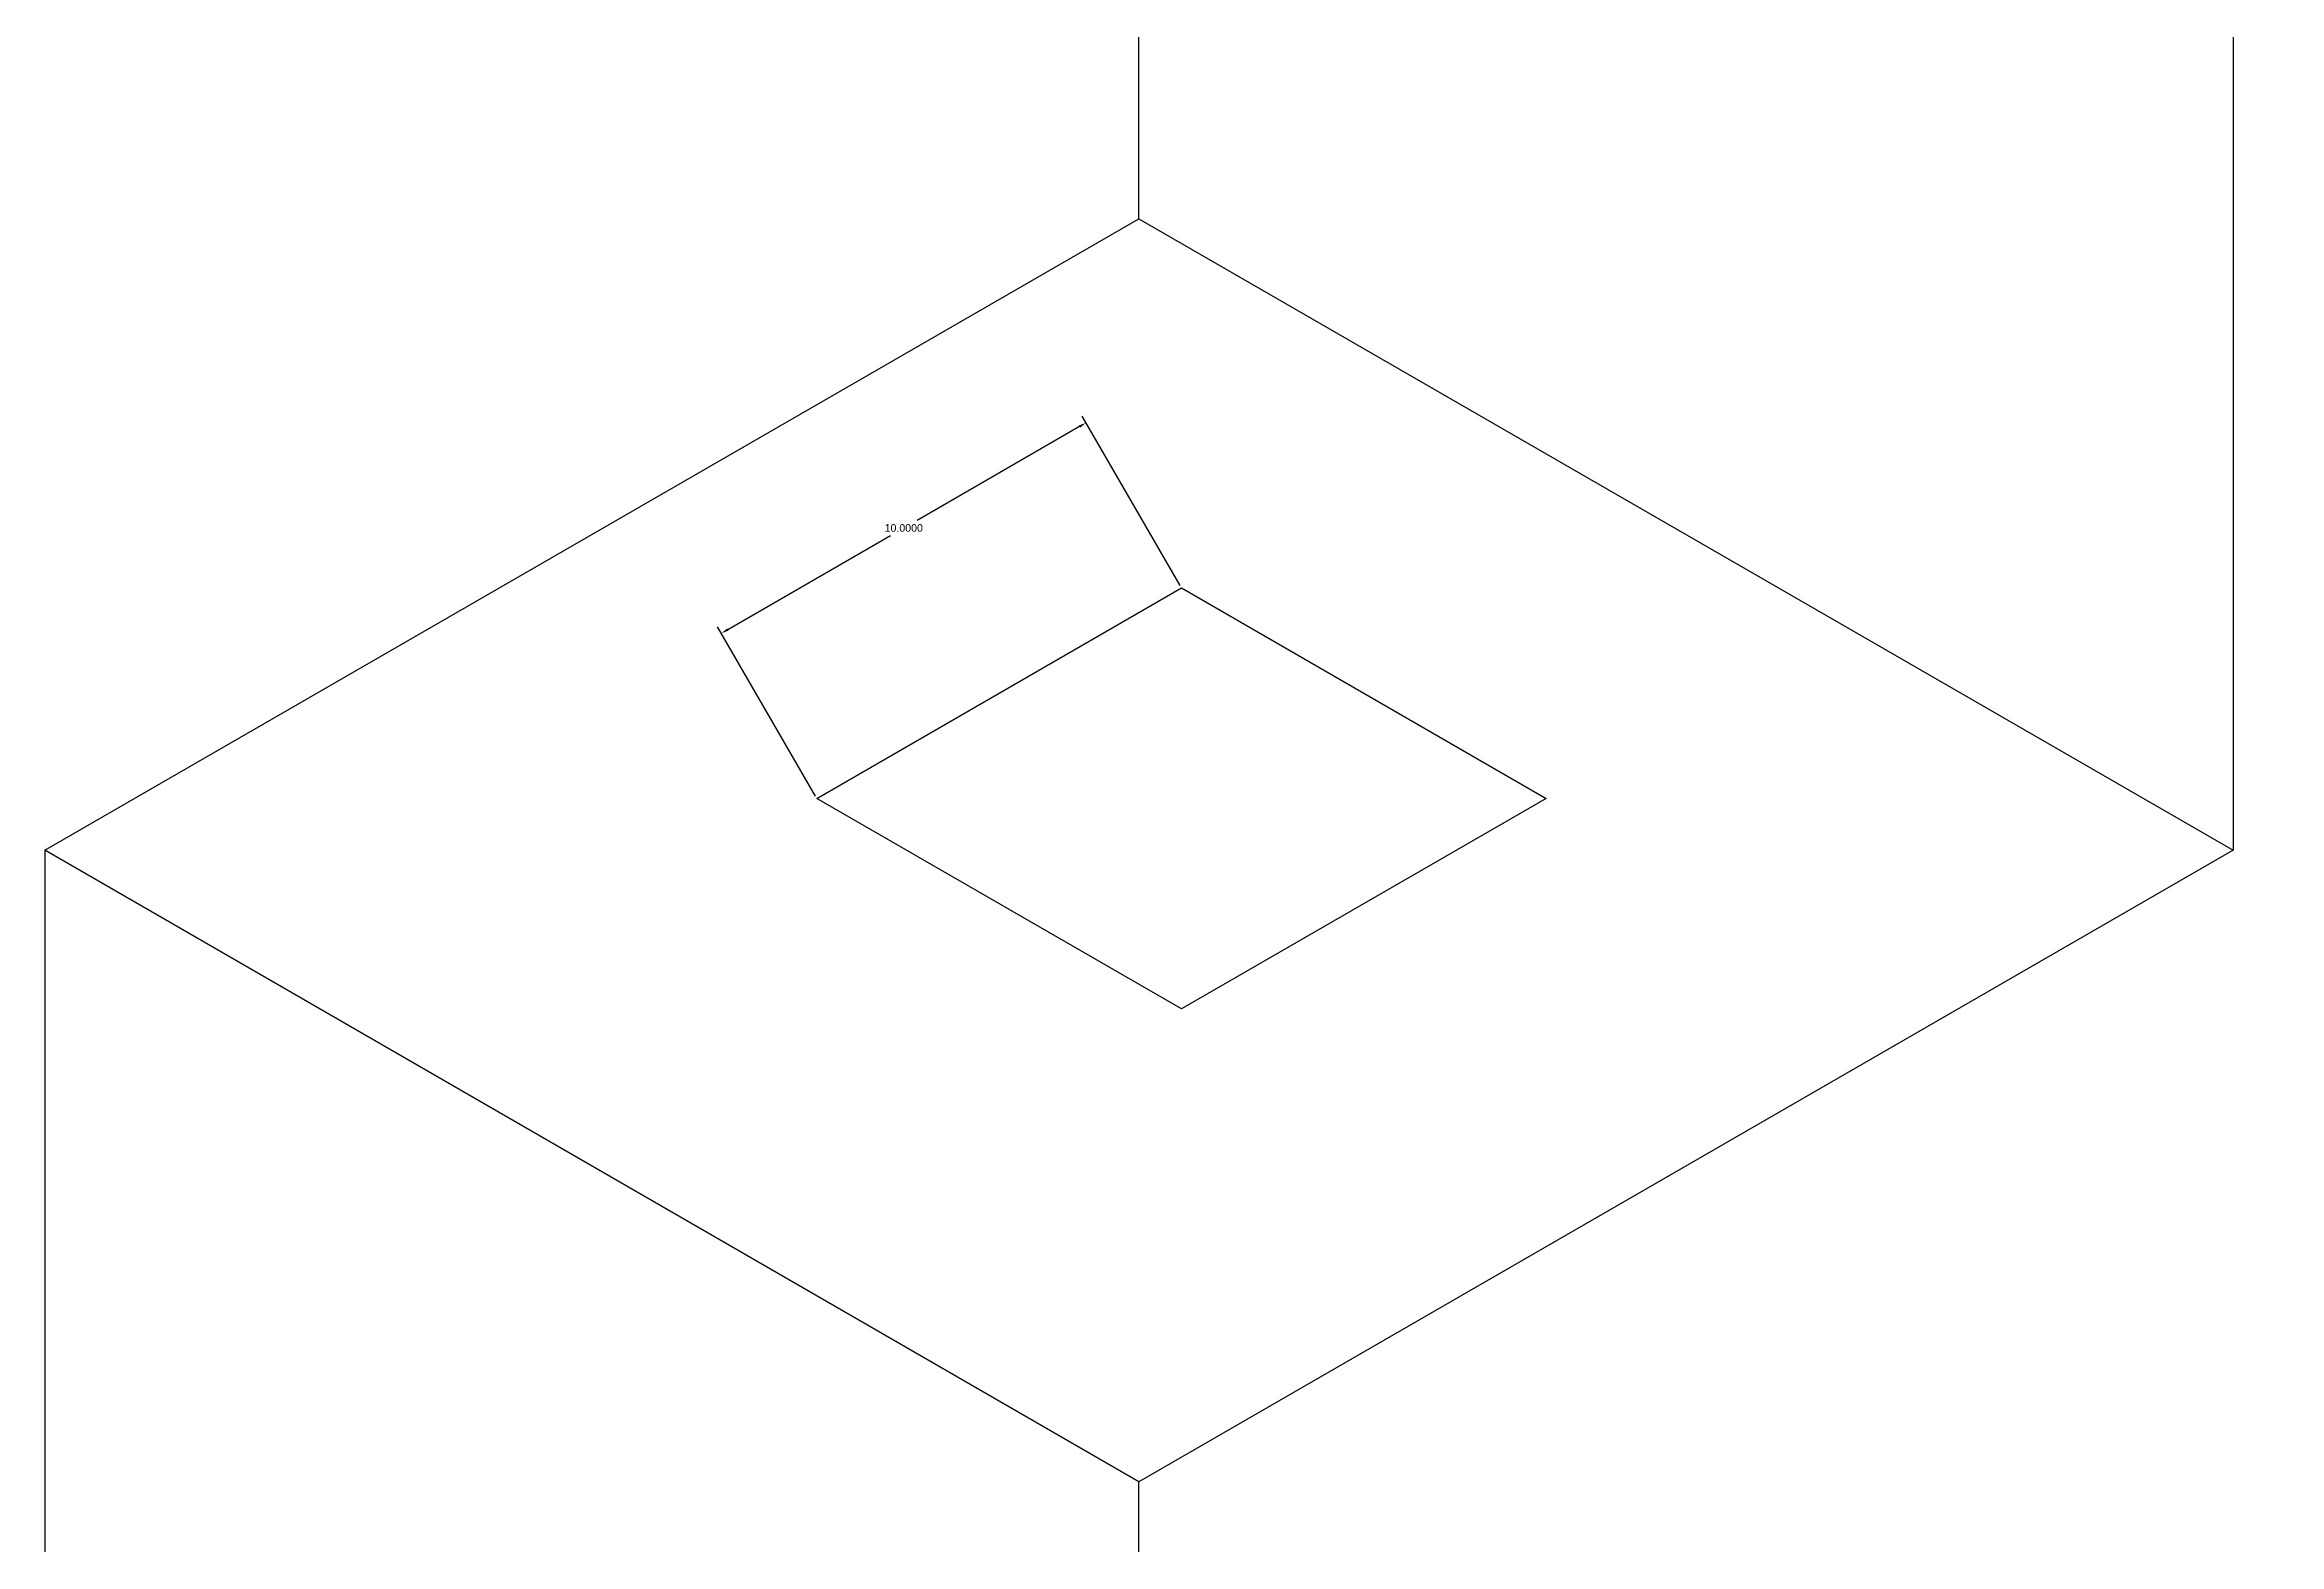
# Model space of a CAD drawing. Header units: inches. Extents: x 174 to 594, y -150 to 147.
# Drawn here: x 490.7 to 543.8, y 60.9 to 96.5 of the extents above; entities that cross this region are included whole.
import ezdxf

# ---------------------------------------------------------------- set-up
doc = ezdxf.new("R2010")
doc.units = ezdxf.units.IN
doc.header["$MEASUREMENT"] = 0
doc.layers.get('DEFPOINTS').update_dxf_attribs({"color": 130})
doc.layers.add('cotagem', color=11, linetype='Continuous')
doc.layers.add('Percpiva de Camadas', color=220, linetype='Continuous')
doc.styles.get("Standard").update_dxf_attribs({"font": 'arial.ttf'})
doc.dimstyles.get("Standard").update_dxf_attribs({"dimtxt": 0.18, "dimasz": 0.18, "dimexe": 0.18, "dimexo": 0.0625, "dimgap": 0.09, "dimtad": 0, "dimtih": 1, "dimtoh": 1, "dimdec": 4, "dimzin": 0, "dimdsep": 46, "dimtxsty": 'Standard', "dimcen": 0.09, "dimadec": 0, "dimazin": 0, "dimtfac": 1, "dimtdec": 4, "dimtofl": 0, "dimtmove": 0, "dimatfit": 3, "dimfxl": 1, "dimtolj": 1, "dimtzin": 0, "dimarcsym": 0})

# ---------------------------------------------------------------- blocks, each defined once
blk = doc.blocks.new('*D10')
at = {"layer": 'cotagem', "color": 0, "lineweight": -2, "transparency": 16777216}
for p, q in [((568.705, 72.285), (573.691, 63.649)), ((573.445, 63.715), (547.935, 48.986)), ((521.795, 33.895), (547.305, 48.623)), ((516.743, 42.285), (521.729, 33.649))]:
    blk.add_line(p, q, dxfattribs=at)
at = {"layer": 'cotagem', "color": 0, "transparency": 16777216}
for points in [[(573.43, 63.741), (573.46, 63.689), (573.601, 63.805)], [(521.78, 33.921), (521.81, 33.869), (521.639, 33.805)]]:
    blk.add_solid(points, dxfattribs=at)
at = {"layer": 'DEFPOINTS', "color": 0}
for p in [(568.674, 72.339), (573.601, 63.805), (516.712, 42.339)]:
    blk.add_point(p, dxfattribs=at)
at = {"layer": 'cotagem', "color": 0, "transparency": 16777216, "insert": (547.62, 48.805), "char_height": 0.18, "attachment_point": 5}
blk.add_mtext('\\A1;60.0000', dxfattribs=at)
blk = doc.blocks.new('*D14')
at = {"layer": 'cotagem', "color": 0, "lineweight": -2, "transparency": 16777216}
for p, q in [((517.692, 83.627), (515.369, 87.651)), ((515.303, 87.405), (511.444, 85.177)), ((506.955, 82.585), (510.814, 84.813)), ((509.032, 78.627), (506.709, 82.651))]:
    blk.add_line(p, q, dxfattribs=at)
at = {"layer": 'cotagem', "color": 0, "transparency": 16777216}
for points in [[(515.288, 87.431), (515.318, 87.379), (515.459, 87.495)], [(506.94, 82.611), (506.97, 82.559), (506.799, 82.495)]]:
    blk.add_solid(points, dxfattribs=at)
at = {"layer": 'DEFPOINTS', "color": 0}
for p in [(515.459, 87.495), (517.724, 83.573), (509.063, 78.573)]:
    blk.add_point(p, dxfattribs=at)
at = {"layer": 'cotagem', "color": 0, "transparency": 16777216, "insert": (511.129, 84.995), "char_height": 0.18, "attachment_point": 5}
blk.add_mtext('\\A1;10.0000', dxfattribs=at)

msp = doc.modelspace()

# ---------------------------------------------------------------- linework, layer by layer
at = {"layer": 'Percpiva de Camadas'}
for p, q in [((516.712, 92.33914), (516.712, 112.33914)), ((542.69276, 97.33914), (542.69276, 77.33914)), ((490.73124, 77.33914), (516.712, 92.33914)), ((516.712, 92.33914), (542.69276, 77.33914)), ((509.06338, 78.57256), (517.72363, 83.57256)), ((517.72363, 83.57256), (526.38389, 78.57256)), ((517.72363, 73.57256), (509.06338, 78.57256)), ((526.38389, 78.57256), (517.72363, 73.57256)), ((516.712, 62.33914), (490.73124, 77.33914)), ((490.73124, 77.33914), (490.73124, 57.33914)), ((542.69276, 77.33914), (516.712, 62.33914)), ((516.712, 42.33914), (516.712, 62.33914))]:
    msp.add_line(p, q, dxfattribs=at)

# ---------------------------------------------------------------- dimensions: what is measured, and where the dimension line sits
at = {"layer": 'cotagem'}
for p1, p2, distance, picture, middle in [((509.06338, 78.57256), (517.72363, 83.57256), 4.52881, '*D14', (511.1291, 84.99463)), ((516.712, 42.33914), (568.67353, 72.33914), -9.85485, '*D10', (547.62019, 48.80459))]:
    dim = msp.add_aligned_dim(p1=p1, p2=p2, distance=distance, dimstyle='Standard', dxfattribs=at)
    dim.commit()
    dim.dimension.update_dxf_attribs({"geometry": picture, "text_midpoint": middle})

doc.saveas('drawing.dxf')
